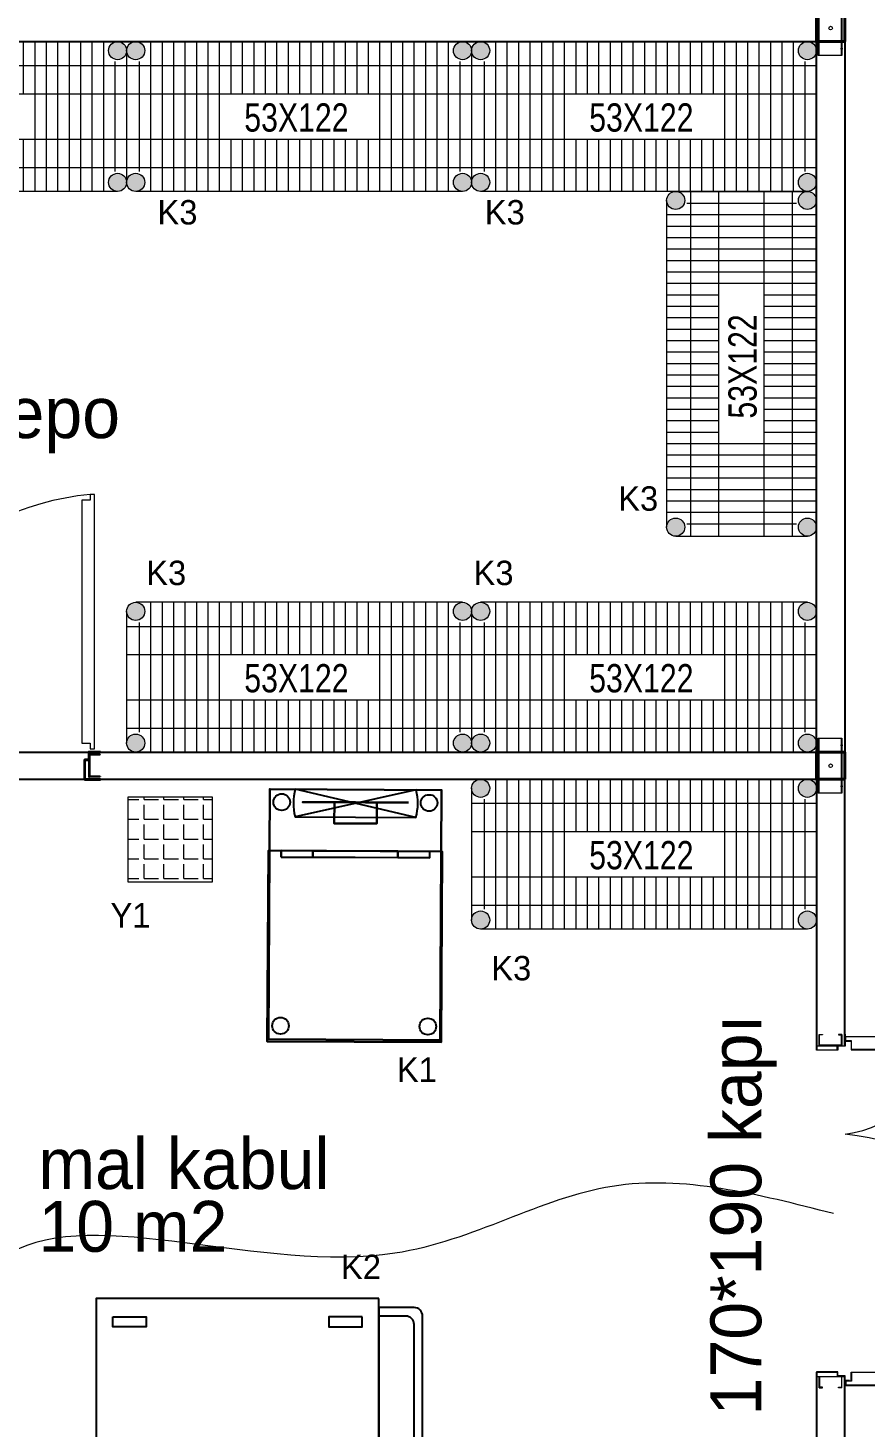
# Model space of a CAD drawing. Header units: millimetres. Extents: x 65390 to 71510, y 46362 to 50796.
# Drawn here: x 69848.6 to 70145, y 49423.4 to 49918.8 of the extents above; entities that cross this region are included whole.
import ezdxf
from ezdxf.enums import TextEntityAlignment as Align

# ---------------------------------------------------------------- set-up
doc = ezdxf.new("R2010")
doc.units = ezdxf.units.MM
for name, color, linetype in [('200-EquipBorder-2d', 9, 'Continuous'), ('200-EquipInternal-2d', 252, 'Continuous'), ('200-EquipSteel-3d', 9, 'Continuous'), ('BİRLEŞİM ELEMANLARI', 4, 'Continuous'), ('DIŞ PANEL', 21, 'Continuous'), ('ODP', 110, 'Continuous')]:
    doc.layers.add(name, color=color, linetype=linetype)
doc.layers.add('200-InsPoint-3D', color=3, linetype='Continuous', plot=False)
for name, color, linetype, lineweight in [('GRC-Ekipman', 4, 'Continuous', 25), ('IC KAPILI 1050', 140, 'Continuous', 0), ('MIM_Sktürk', 251, 'Continuous', 9), ('WALL INTERNAL', 7, 'Continuous', 50)]:
    doc.layers.add(name, color=color, linetype=linetype, lineweight=lineweight)
doc.styles.get("Standard").update_dxf_attribs({"font": 'arial.ttf'})
doc.styles.add('style1', font='turkce.shx', dxfattribs={"height": 100})
doc.styles.add('TAKSİM', font='GOTHIC.TTF', dxfattribs={"height": 20})

# ---------------------------------------------------------------- blocks, each defined once
blk = doc.blocks.new('A$C0D18546B')
at = {"layer": '200-EquipBorder-2d', "color": 4, "elevation": 7.5}
blk.add_lwpolyline([(82.17, 119), (1.17, 119.46), (0.51, 1.46), (81.5, 1)], close=True, dxfattribs=at)
at = {"layer": '200-EquipInternal-2d', "color": 251, "elevation": 7.5}
blk.add_lwpolyline([(70.1, 106.07, 0.128902), (70.17, 119.07), (13.1, 106.39), (70.1, 106.07), (13.17, 119.39, 0.128902), (13.1, 106.39, 0.105835)], format="xyb", dxfattribs=at)
at = {"layer": '200-EquipSteel-3d', "color": 251, "extrusion": (-0.005641, -0.999984, 0)}
for p, q in [((41.58, 103.23, 144.14), (46.46, 103.2, 164.18)), ((6.49, 87.43, 32.5), (6.51, 90.43, 32.5)), ((76.49, 87.03, 32.5), (6.49, 87.43, 32.5)), ((6.49, 87.43, 32.5), (21.49, 87.34, 82.5)), ((6.51, 90.43, 32.5), (21.51, 90.34, 82.5)), ((21.49, 87.34, 82.5), (61.49, 87.12, 82.5)), ((21.51, 90.34, 82.5), (61.51, 90.12, 82.5)), ((61.49, 87.12, 82.5), (76.49, 87.03, 32.5)), ((61.51, 90.12, 82.5), (76.51, 90.03, 32.5)), ((76.51, 90.03, 32.5), (76.49, 87.03, 32.5))]:
    blk.add_line(p, q, dxfattribs=at)
at = {"layer": '200-EquipSteel-3d', "color": 251, "extrusion": (0.999984, -0.005641, 0)}
for p, q in [((21.51, 90.34, 82.5), (21.49, 87.34, 82.5)), ((61.51, 90.12, 82.5), (61.49, 87.12, 82.5))]:
    blk.add_line(p, q, dxfattribs=at)
at = {"layer": '200-EquipSteel-3d', "color": 251}
for centre in [(6.81, 113.32, 7.5), (76.3, 112.92, 7.5)]:
    blk.add_circle(centre, 3.92, dxfattribs=at)
at = {"layer": '200-EquipSteel-3d', "color": 251, "extrusion": (-0.005641, -0.999984, 0)}
for radius in [25, 23]:
    blk.add_circle((41, 144.14, -113.46), radius, dxfattribs=at)
at = {"layer": '200-EquipSteel-3d'}
for centre in [(6.21, 7.85, 7.5), (75.7, 7.46, 7.5)]:
    blk.add_circle(centre, 3.92, dxfattribs=at)
at = {"layer": '200-EquipSteel-3d', "color": 251}
for points in [[(6.49, 87.43, 32.5), (21.49, 87.34, 82.5), (21.51, 90.34, 82.5), (6.51, 90.43, 32.5)], [(6.49, 87.43, 32.5), (21.49, 87.34, 82.5), (61.49, 87.12, 82.5), (76.49, 87.03, 32.5)], [(76.51, 90.03, 32.5), (61.51, 90.12, 82.5), (21.51, 90.34, 82.5), (6.51, 90.43, 32.5)], [(61.51, 90.12, 82.5), (21.51, 90.34, 82.5), (21.49, 87.34, 82.5), (61.49, 87.12, 82.5)], [(61.49, 87.12, 82.5), (61.51, 90.12, 82.5), (76.51, 90.03, 32.5), (76.49, 87.03, 32.5)]]:
    blk.add_3dface(points, dxfattribs=at)
at = {"layer": '200-InsPoint-3D', "color": 4}
blk.add_point((1.17, 119.46, 7.5), dxfattribs=at)
blk.add_point((1.17, 119.46, 7.5), dxfattribs=at)
at = {"layer": '200-InsPoint-3D'}
for p in [(82.17, 119, 7.5), (82.17, 119, 7.5), (0.51, 1.46, 7.5), (0.51, 1.46, 7.5), (81.5, 1, 7.5), (81.5, 1, 7.5)]:
    blk.add_point(p, dxfattribs=at)
at = {"layer": '200-InsPoint-3D', "color": 4}
blk.add_attdef('DISTANG', (1.17, 119.46, 7.5), '', height=0.1, rotation=359.67677, dxfattribs=at)
at = {"layer": '200-EquipSteel-3d', "color": 4}
mesh = blk.add_polymesh((6, 3), dxfattribs=at)
for k, corner in enumerate([(81.5, 1, 27.5), (81.5, 1, 12.5), (81.5, 1, 12.5), (0.51, 1.46, 27.5), (0.51, 1.46, 12.5), (0.51, 1.46, 12.5), (1.17, 119.46, 27.5), (1.17, 119.46, 12.5), (0.51, 1.46, 12.5), (82.17, 119, 27.5), (82.17, 119, 12.5), (81.5, 1, 12.5), (82.17, 119, 27.5), (82.17, 119, 27.5), (81.5, 1, 27.5), (1.17, 119.46, 27.5), (1.17, 119.46, 27.5), (0.51, 1.46, 27.5)]):
    mesh.set_mesh_vertex(divmod(k, 3), corner)
at = {"layer": '200-EquipSteel-3d', "color": 251}
mesh = blk.add_polymesh((6, 3), dxfattribs=at)
for k, corner in enumerate([(31.58, 103.29, 119.14), (31.58, 103.29, 27.5), (31.58, 103.29, 27.5), (31.64, 113.29, 119.14), (31.64, 113.29, 27.5), (31.64, 113.29, 27.5), (51.64, 113.17, 119.14), (51.64, 113.17, 27.5), (31.64, 113.29, 27.5), (51.58, 103.17, 119.14), (51.58, 103.17, 27.5), (31.58, 103.29, 27.5), (51.58, 103.17, 119.14), (51.58, 103.17, 119.14), (31.58, 103.29, 119.14), (51.64, 113.17, 119.14), (51.64, 113.17, 119.14), (31.64, 113.29, 119.14)]):
    mesh.set_mesh_vertex(divmod(k, 3), corner)
mesh = blk.add_polymesh((6, 3), dxfattribs=at)
for k, corner in enumerate([(82, 0, 32.5), (82, 0, 27.5), (82, 0, 27.5), (0, 0.46, 32.5), (0, 0.46, 27.5), (0, 0.46, 27.5), (0.51, 90.46, 32.5), (0.51, 90.46, 27.5), (0, 0.46, 27.5), (82.51, 90, 32.5), (82.51, 90, 27.5), (82, 0, 27.5), (82.51, 90, 32.5), (82.51, 90, 32.5), (82, 0, 32.5), (0.51, 90.46, 32.5), (0.51, 90.46, 32.5), (0, 0.46, 32.5)]):
    mesh.set_mesh_vertex(divmod(k, 3), corner)
blk = doc.blocks.new('ARB.Ağır Yük')
at = {"color": 251}
for p, q in [((-74.28, -100), (-74.28, -109.45)), ((-26.18, -109.45), (-26.18, -100)), ((-71.28, -112.45), (-29.18, -112.45))]:
    blk.add_line(p, q, dxfattribs=at)
blk.add_lwpolyline([(-20, -100), (-20, 0), (-80, 0), (-80, -100)], close=True)
for points in [[(-73.58, -5.91), (-73.58, -17.72), (-69.95, -17.72), (-69.95, -5.91)], [(-26.42, -5.91), (-26.42, -17.72), (-30.05, -17.72), (-30.05, -5.91)], [(-73.58, -94.09), (-73.58, -82.28), (-69.95, -82.28), (-69.95, -94.09)], [(-26.42, -94.09), (-26.42, -82.28), (-30.05, -82.28), (-30.05, -94.09)]]:
    blk.add_lwpolyline(points, close=True, dxfattribs=at)
blk.add_lwpolyline([(-77.28, -100), (-77.28, -112.45, 0.414214), (-74.28, -115.45), (-26.18, -115.45, 0.414214), (-23.18, -112.45), (-23.18, -100)], format="xyb", close=True, dxfattribs=at)
for centre, start, end in [((-71.28, -109.45), 180, 270), ((-29.18, -109.45), 270, 0)]:
    blk.add_arc(centre, 3, start, end, dxfattribs=at)
blk = doc.blocks.new('DIŞ İKİLİ KEP 80-80')
at = {"lineweight": 40}
blk.add_lwpolyline([(47.5, 62), (47.5, -38), (-48.5, -38), (-48.5, 62)], close=True, dxfattribs=at)
at = {"layer": 'BİRLEŞİM ELEMANLARI', "color": 6, "lineweight": 20}
for p, q in [((97, 50), (-98, 50)), ((-79.5, 50), (-79.5, 52)), ((-73, 47), (-73, 55)), ((-66.5, 50), (-66.5, 52)), ((65.5, 50), (65.5, 52)), ((72, 47), (72, 55)), ((78.5, 50), (78.5, 52)), ((-98, -30), (97, -30)), ((-79.5, -30), (-79.5, -32)), ((-73, -27), (-73, -35)), ((-66.5, -30), (-66.5, -32)), ((65.5, -30), (65.5, -32)), ((72, -27), (72, -35)), ((78.5, -30), (78.5, -32))]:
    blk.add_line(p, q, dxfattribs=at)
for points in [[(-98, -32), (-98, 52)], [(-98, 52), (97, 52), (97, -32), (-98, -32)]]:
    blk.add_lwpolyline(points, dxfattribs=at)
blk.add_circle((0, 12), 6.5, dxfattribs=at)
blk = doc.blocks.new('DIŞ-DOLU-2514-G-B-(80)')
at = {"layer": 'DIŞ PANEL'}
blk.add_lwpolyline([(0, 100), (2514, 100), (2514, 0), (0, 0)], close=True, dxfattribs=at)
blk = doc.blocks.new('A$C45FF6976')
at = {"color": 7}
for p, q in [((91.66, 91.55), (92.46, 91.55)), ((101.26, 91.55), (100.46, 91.55)), ((91.66, 4.05, 0), (92.46, 4.05, 0)), ((101.26, 4.05, 0), (100.46, 4.05, 0))]:
    blk.add_line(p, q, dxfattribs=at)
at = {"layer": 'IC KAPILI 1050', "color": 2}
for p, q in [((90.51, 93.4), (0.48, 93.4)), ((0.48, 93.4), (0.48, 91.9)), ((0.48, 91.9), (2.48, 91.9)), ((2.48, 91.9), (2.48, 88.9)), ((2.48, 88.9), (88.51, 88.9))]:
    blk.add_line(p, q, dxfattribs=at)
at = {"layer": 'IC KAPILI 1050'}
for p, q in [((88.51, 88.9), (88.51, 91.9)), ((88.51, 91.9), (90.51, 91.9)), ((90.51, 91.9), (90.51, 93.4))]:
    blk.add_line(p, q, dxfattribs=at)
at = {"layer": 'IC KAPILI 1050', "color": 2}
blk.add_arc((100.05, 101.74, 0), 100.05, 185.6429, 265.1027, dxfattribs=at)
at = {"layer": 'ODP', "color": 3}
for p, q in [((92.46, 95.4), (92.46, 91.55, -4)), ((92.46, 91.55), (92.46, 95.4)), ((92.61, 95.4, -4), (92.46, 95.4)), ((92.61, 95.4), (92.61, 91.7)), ((100.31, 95.4, -4), (100.46, 95.4)), ((100.31, 95.4), (100.31, 91.7)), ((100.46, 95.4), (100.46, 91.55, -4)), ((92.46, 91.55), (100.46, 91.55, -4)), ((100.46, 91.55, -4), (92.46, 91.55)), ((92.61, 91.7), (100.31, 91.7)), ((92.46, 4.05, 0), (92.46, 0.2, 0)), ((92.46, 0.2, 0), (92.46, 4.05, -4)), ((92.46, 4.05, 0), (100.46, 4.05, -4)), ((100.46, 4.05, -4), (92.46, 4.05, 0)), ((92.61, 0.2, -4), (92.46, 0.2, 0)), ((92.61, 3.9, 0), (100.31, 3.9, 0)), ((92.61, 0.2, 0), (92.61, 3.9, 0)), ((100.31, 0.2, 0), (100.31, 3.9, 0)), ((100.31, 0.2, -4), (100.46, 0.2, 0)), ((100.46, 0.2, 0), (100.46, 4.05, -4))]:
    blk.add_line(p, q, dxfattribs=at)
at = {"layer": 'ODP', "color": 3, "lineweight": 30}
for p, q in [((91.51, 0, 0), (91.66, 0, 0)), ((101.41, 0, 0), (101.26, 0, 0))]:
    blk.add_line(p, q, dxfattribs=at)
for points in [[(91.51, 95.6), (91.51, 91.4), (94.31, 91.4), (94.31, 89.9), (101.41, 89.9), (101.41, 95.6)], [(101.26, 95.6), (101.26, 90.05), (94.46, 90.05), (94.46, 91.55), (91.66, 91.55), (91.66, 95.6)]]:
    blk.add_lwpolyline(points, dxfattribs=at)
at = {"layer": 'ODP', "color": 3, "lineweight": 30, "elevation": 0}
for points in [[(91.51, 0), (91.51, 4.2), (94.31, 4.2), (94.31, 5.7), (101.41, 5.7), (101.41, 0)], [(101.26, 0), (101.26, 5.55), (94.46, 5.55), (94.46, 4.05), (91.66, 4.05), (91.66, 0)]]:
    blk.add_lwpolyline(points, dxfattribs=at)
blk = doc.blocks.new('53x122 tel')
at = {"layer": 'MIM_Sktürk', "lineweight": -2}
h = blk.add_hatch(color=256, dxfattribs=at)
h.paths.add_polyline_path([(-3.2, 46.6, 1), (3.2, 46.6, 1)])
h.paths.add_polyline_path([(3.2, 0, 1), (-3.2, 0, 1)])
h = blk.add_hatch(color=256, dxfattribs=at)
h.paths.add_polyline_path([(112.4, 46.6, 1), (118.8, 46.6, 1)])
h.paths.add_polyline_path([(112.4, 0, 1), (118.8, 0, 1)])
at = {"layer": 'MIM_Sktürk'}
for p, q in [((115.6, 49.8), (0, 49.8)), ((5.28, 49.8), (5.28, -3.2)), ((9.33, 49.8), (9.33, -3.2)), ((13.38, 49.8), (13.38, -3.2)), ((17.43, 49.8), (17.43, -3.2)), ((21.48, 49.8), (21.48, -3.2)), ((25.53, 49.8), (25.53, -3.2)), ((29.58, 49.8), (29.58, -3.2)), ((33.63, 49.8), (33.63, 31.3)), ((37.68, 49.8), (37.68, 31.3)), ((41.73, 49.8), (41.73, 31.3)), ((45.78, 49.8), (45.78, 31.3)), ((49.83, 49.8), (49.83, 31.3)), ((53.88, 49.8), (53.88, 31.3)), ((57.93, 49.8), (57.93, 31.3)), ((61.98, 49.8), (61.98, 31.3)), ((66.03, 49.8), (66.03, 31.3)), ((70.08, 49.8), (70.08, 31.3)), ((74.13, 49.8), (74.13, 31.3)), ((78.18, 49.8), (78.18, 31.3)), ((82.23, 49.8), (82.23, 31.3)), ((86.28, 49.8), (86.28, -3.2)), ((90.33, 49.8), (90.33, -3.2)), ((94.38, 49.8), (94.38, -3.2)), ((98.43, 49.8), (98.43, -3.2)), ((102.48, 49.8), (102.48, -3.2)), ((106.53, 49.8), (106.53, -3.2)), ((110.58, 49.8), (110.58, -3.2)), ((-3.2, 46.59), (-3.2, 0)), ((118.8, 46.59), (118.8, 0)), ((-3.2, 41.3), (118.8, 41.3)), ((1.23, 42.71), (1.23, 3.89)), ((114.63, 42.71), (114.63, 3.89)), ((-3.2, 31.3), (118.8, 31.3)), ((-3.2, 15.3), (118.8, 15.3)), ((33.63, 15.3), (33.63, -3.2)), ((37.68, 15.3), (37.68, -3.2)), ((41.73, 15.3), (41.73, -3.2)), ((45.78, 15.3), (45.78, -3.2)), ((49.83, 15.3), (49.83, -3.2)), ((53.88, 15.3), (53.88, -3.2)), ((57.93, 15.3), (57.93, -3.2)), ((61.98, 15.3), (61.98, -3.2)), ((66.03, 15.3), (66.03, -3.2)), ((70.08, 15.3), (70.08, -3.2)), ((74.13, 15.3), (74.13, -3.2)), ((78.18, 15.3), (78.18, -3.2)), ((82.23, 15.3), (82.23, -3.2)), ((-3.2, 5.3), (118.8, 5.3)), ((115.6, -3.2), (0, -3.2))]:
    blk.add_line(p, q, dxfattribs=at)
for centre in [(0, 46.6), (115.6, 46.6), (0, 0), (115.6, 0)]:
    blk.add_circle(centre, 3.2, dxfattribs=at)
at = {"layer": 'MIM_Sktürk', "style": 'style1', "width": 0.8}
blk.add_text('53X122', height=10, dxfattribs=at).set_placement((38.41, 17.95))
blk = doc.blocks.new('A$C62570291')
at = {"color": 3, "lineweight": 0}
for p, q in [((104.53, 239.59), (104.68, 239.59)), ((105.48, 235.54), (105.48, 239.54)), ((105.48, 239.54), (105.48, 235.54)), ((105.48, 239.54), (106.68, 239.54)), ((105.63, 239.54), (105.63, 239.54)), ((105.63, 235.69), (105.63, 239.39)), ((106.68, 239.39), (105.63, 239.39)), ((106.68, 239.54), (106.68, 239.39)), ((112.28, 239.54), (112.28, 239.39)), ((113.48, 239.54), (112.28, 239.54)), ((112.28, 239.39), (113.33, 239.39)), ((113.33, 239.54), (113.33, 239.54)), ((113.33, 235.69), (113.33, 239.39)), ((113.48, 239.54), (113.48, 235.54)), ((114.63, 239.59), (114.48, 239.59)), ((105.48, 235.54), (113.48, 235.54)), ((113.33, 235.69), (105.63, 235.69)), ((104.53, 114.48), (104.68, 114.48)), ((105.48, 118.53), (105.48, 114.53)), ((105.48, 114.53), (105.48, 118.53)), ((105.48, 118.53), (113.48, 118.53)), ((105.48, 114.53), (106.68, 114.53)), ((105.63, 118.38), (105.63, 114.68)), ((113.33, 118.38), (105.63, 118.38)), ((106.68, 114.68), (105.63, 114.68)), ((105.63, 114.53), (105.63, 114.53)), ((106.68, 114.53), (106.68, 114.68)), ((112.28, 114.68), (113.33, 114.68)), ((112.28, 114.53), (112.28, 114.68)), ((113.48, 114.53), (112.28, 114.53)), ((113.33, 118.38), (113.33, 114.68)), ((113.33, 114.53), (113.33, 114.53)), ((113.48, 114.53), (113.48, 118.53)), ((114.63, 114.48), (114.48, 114.48))]:
    blk.add_line(p, q, dxfattribs=at)
at = {"color": 7, "lineweight": 0}
for p, q in [((104.68, 235.54), (105.48, 235.54)), ((104.68, 118.53), (105.48, 118.53))]:
    blk.add_line(p, q, dxfattribs=at)
at = {"color": 3, "lineweight": 0}
for points in [[(114.63, 239.59), (114.63, 235.39), (112.03, 235.39), (112.03, 233.89), (104.53, 233.89), (104.53, 239.59)], [(104.68, 239.59), (104.68, 234.04), (111.88, 234.04), (111.88, 235.54), (114.48, 235.54), (114.48, 239.59)], [(114.63, 114.48), (114.63, 118.68), (112.03, 118.68), (112.03, 120.18), (104.53, 120.18), (104.53, 114.48)], [(104.68, 114.48), (104.68, 120.03), (111.88, 120.03), (111.88, 118.53), (114.48, 118.53), (114.48, 114.48)]]:
    blk.add_lwpolyline(points, dxfattribs=at)
at = {"color": 2, "lineweight": 0}
for points in [[(116.21, 236.96), (114.71, 236.96), (114.71, 238.76), (148.13, 238.76), (148.13, 236.96), (146.63, 236.96), (146.63, 237.08), (148.01, 237.08), (148.01, 238.64), (114.83, 238.64), (114.83, 237.08), (116.21, 237.08)], [(114.83, 238.58), (114.83, 237.08), (116.83, 237.08), (116.83, 234.08), (146.01, 234.08), (146.01, 237.08), (148.01, 237.08), (148.01, 238.58), (147.89, 238.58), (147.89, 237.2), (145.89, 237.2), (145.89, 234.2), (116.95, 234.2), (116.95, 237.2), (114.95, 237.2), (114.95, 238.58)], [(114.83, 115.49), (114.83, 116.99), (116.83, 116.99), (116.83, 119.99), (201.83, 119.99), (201.83, 116.99), (203.83, 116.99), (203.83, 115.49), (203.71, 115.49), (203.71, 116.87), (201.71, 116.87), (201.71, 119.87), (116.95, 119.87), (116.95, 116.87), (114.95, 116.87), (114.95, 115.49)], [(116.21, 117.11), (114.71, 117.11), (114.71, 115.31), (203.95, 115.31), (203.95, 117.11), (202.45, 117.11), (202.45, 116.99), (203.83, 116.99), (203.83, 115.43), (114.83, 115.43), (114.83, 116.99), (116.21, 116.99)]]:
    blk.add_lwpolyline(points, close=True, dxfattribs=at)
for centre, radius, start, end in [((110.08, 242.44), 38.44, 276.7975, 351.8055), ((102.5, 102.5), 102.5, 8.1945, 83.2025)]:
    blk.add_arc(centre, radius, start, end, dxfattribs=at)

msp = doc.modelspace()

# ---------------------------------------------------------------- hatches: boundary and pattern name
at = {"layer": 'MIM_Sktürk'}
h = msp.add_hatch(dxfattribs=at)
h.set_pattern_fill('ANGLE', color=256)
h.set_pattern_definition([(0, (6207.484, 5786.9494), (0, 6.985), [5.08, -1.905]), (90, (6207.484, 5786.9494), (-6.985, 4e-16), [5.08, -1.905])])
h.paths.add_polyline_path([(69913.895, 49646.609), (69883.895, 49646.609), (69883.895, 49616.609), (69913.895, 49616.609)])

# ---------------------------------------------------------------- linework, layer by layer
for p, q in [((69480.512, 49913.939), (70127.512, 49913.939)), ((69480.512, 49662.539), (70127.512, 49662.539)), ((69480.512, 49652.939), (70127.512, 49652.939))]:
    msp.add_line(p, q)
at = {"layer": 'DIŞ PANEL'}
for points in [[(70137.512, 49562.58), (70137.512, 49652.962), (70127.512, 49652.962), (70127.512, 49562.58)], [(70127.512, 49443.164), (70127.512, 49401.562), (70137.512, 49401.562), (70137.512, 49441.664)]]:
    msp.add_lwpolyline(points, dxfattribs=at)
at = {"layer": 'MIM_Sktürk'}
msp.add_lwpolyline([(69883.895, 49616.609), (69913.895, 49616.609), (69913.895, 49646.609), (69883.895, 49646.609)], close=True, dxfattribs=at)
msp.add_spline([(70133.513, 49499.241), (70055.24, 49508.899), (69978.416, 49485.237), (69842.164, 49485.237), (69807.859, 49358.716)], degree=3, dxfattribs=at)

# ---------------------------------------------------------------- block references
at = {"xscale": 0.1, "yscale": 0.1, "zscale": 0.1, "rotation": 270}
for p in [(70131.312, 49918.712), (70131.312, 49657.712)]:
    msp.add_blockref('DIŞ İKİLİ KEP 80-80', p, dxfattribs=at)
at = {"lineweight": -2}
for p in [(69764.712, 49864.139), (69886.712, 49864.139), (70008.712, 49864.139), (69886.712, 49665.739), (70008.712, 49665.739), (70008.712, 49603.139)]:
    msp.add_blockref('53x122 tel', p, dxfattribs=at)
at = {"lineweight": -2, "rotation": 90}
msp.add_blockref('53x122 tel', (70124.312, 49742.139), dxfattribs=at)
at = {"linetype": 'Continuous', "xscale": 0.75, "yscale": 0.75, "zscale": 0.75}
msp.add_blockref('A$C0D18546B', (69933.267, 49559.856, -5.625), dxfattribs=at).add_auto_attribs({'DISTANG': '1438.053267457665^I4.997882194670638'})
at = {"layer": 'GRC-Ekipman', "rotation": 90}
msp.add_blockref('ARB.Ağır Yük', (69872.742, 49489.191), dxfattribs=at)
at = {"layer": 'MIM_Sktürk', "rotation": 270}
msp.add_blockref('A$C45FF6976', (69778.711, 49754.201), dxfattribs=at)
at = {"layer": 'MIM_Sktürk'}
msp.add_blockref('A$C62570291', (70022.982, 49323.136), dxfattribs=at)
at = {"layer": 'WALL INTERNAL', "xscale": 0.1, "yscale": 0.1, "zscale": 0.1, "rotation": 270}
msp.add_blockref('DIŞ-DOLU-2514-G-B-(80)', (70127.512, 49913.962), dxfattribs=at)

# ---------------------------------------------------------------- texts
at = {"style": 'TAKSİM'}
for s, p in [('K3', (69901.487, 49849.231)), ('K3', (70017.254, 49849.231)), ('K3', (70064.455, 49747.944)), ('K3', (69897.512, 49721.63)), ('K3', (70013.279, 49721.63)), ('Y1', (69884.874, 49600.475)), ('K3', (70019.561, 49581.79)), ('K1', (69986.154, 49545.877)), ('K2', (69966.414, 49476.075))]:
    msp.add_text(s, height=8.64, dxfattribs=at).set_placement(p, align=Align.CENTER)
for s, p in [('kuru depo', (69774.127, 49773.649)), ('mal kabul', (69852.282, 49507.946)), ('10 m2', (69852.282, 49485.755))]:
    msp.add_text(s, height=18, dxfattribs=at).set_placement(p)
msp.add_text('170*190 kapı', height=18, rotation=90, dxfattribs=at).set_placement((70107.976, 49427.852))

doc.saveas('drawing.dxf')
